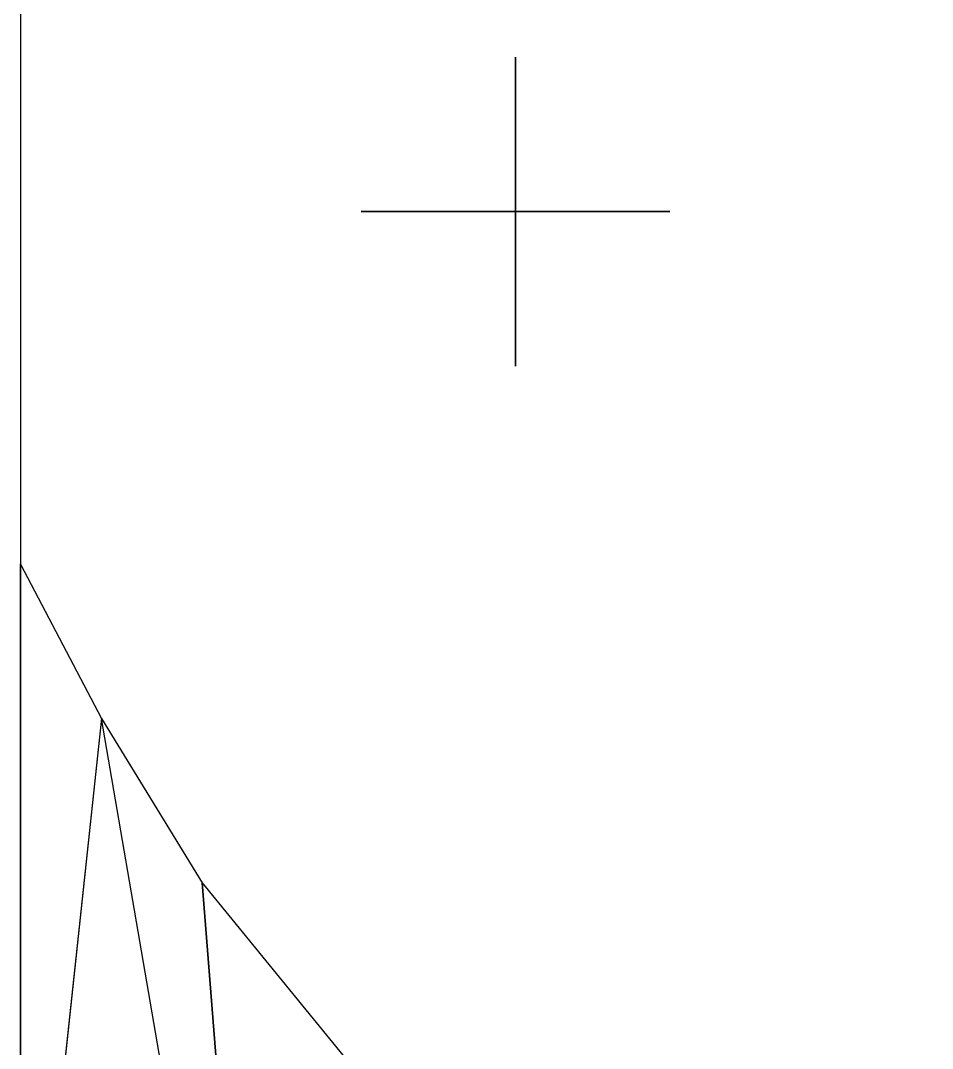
# Model space of a CAD drawing. Extents: x -340 to 755, y -404 to 683.
# Drawn here: x -336 to -66, y -120 to 184.2 of the extents above; entities that cross this region are included whole.
import ezdxf

# ---------------------------------------------------------------- set-up
doc = ezdxf.new("R2010")
doc.units = 0
for name, color, linetype in [('DIRT', 1, 'CONTINUOUS'), ('TERRAIN', 104, 'CONTINUOUS'), ('TREE', 6, 'CONTINUOUS')]:
    doc.layers.add(name, color=color, linetype=linetype)

msp = doc.modelspace()

# ---------------------------------------------------------------- linework, layer by layer
at = {"layer": 'DIRT'}
msp.add_3dface([(-336, 23.38, 3.52), (-336, -245.93, 63.52), (-336, -400.02, 99.52), (-336, -400.02, 3.52)], dxfattribs=at)
at = {"layer": 'TERRAIN'}
for points in [[(-336, 679.98, 3.52), (744, 679.98, 3.52), (168, 139.98, 3.52), (0, 139.98, 3.52)], [(-336, 679.98, 3.52), (-336, -400.02, 3.52), (0, -100.02, 3.52), (0, 139.98, 3.52)], [(-336, -245.93, 63.52), (-336, 23.38, 3.52), (-311.98, -22.33, 3.52)], [(-326.54, -157.88, 39.89), (-263.98, -301.46, 63.52), (-311.98, -22.33, 3.52)], [(-311.98, -22.33, 3.52), (-282.24, -70.98, 3.52), (-263.98, -301.46, 63.52)], [(-263.98, -301.46, 63.52), (-282.24, -70.98, 3.52), (-240.6, -121.96, 3.52)], [(744, -400.02, 3.52), (168, -100.02, 3.52), (0, -100.02, 3.52), (-336, -400.02, 3.52)]]:
    msp.add_3dface(points, dxfattribs=at)
at = {"layer": 'TREE'}
for points in [[(-189.45, 173.4, 3.52), (-189.45, 173.4, 183.88), (-189.45, 81.96, 183.88), (-189.45, 81.96, 4.63)], [(-143.73, 127.68, 3.52), (-143.73, 127.68, 183.88), (-235.17, 127.68, 183.88), (-235.17, 127.68, 4.63)]]:
    msp.add_3dface(points, dxfattribs=at)

doc.saveas('drawing.dxf')
